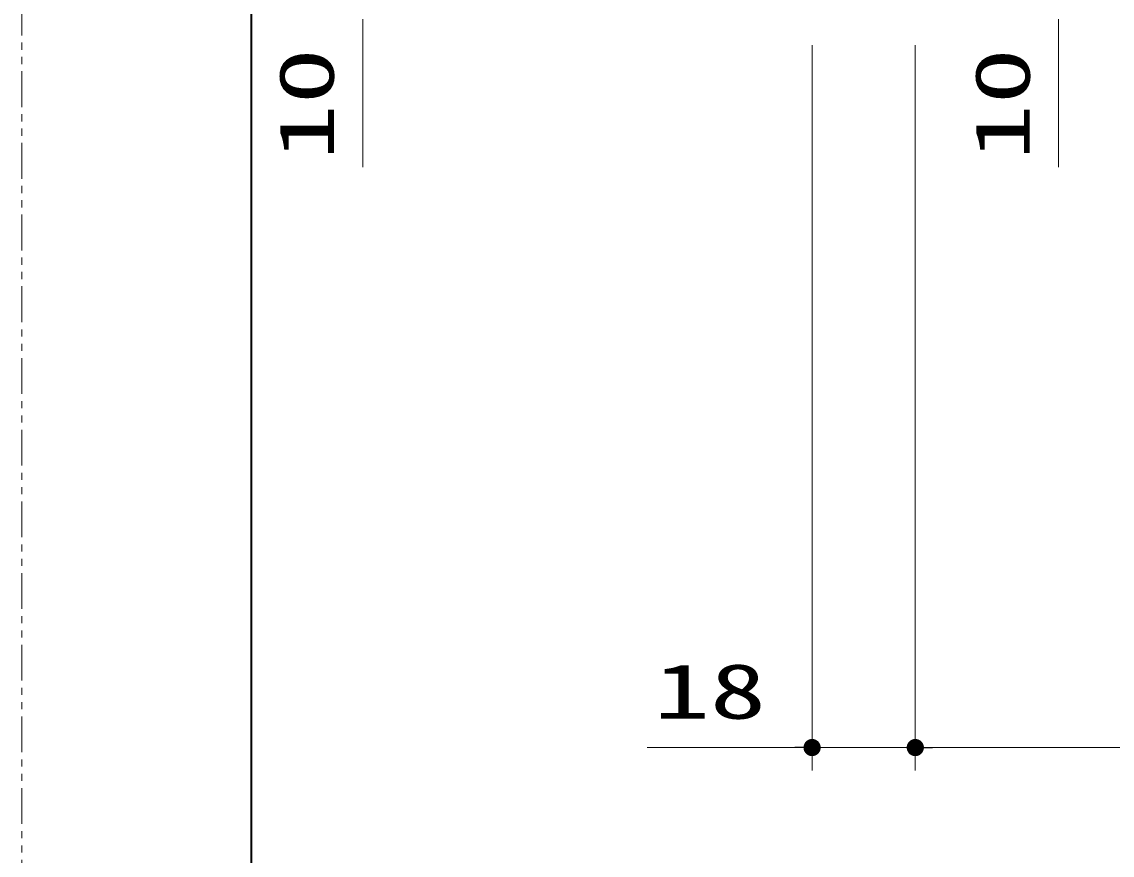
# Model space of a CAD drawing. Units: millimetres, scale not verified. Extents: x -1306 to 1306, y -607 to 607.
# Drawn here: x -1293 to -1102.8, y -462 to -316.6 of the extents above; entities that cross this region are included whole.
import ezdxf
from ezdxf.enums import TextEntityAlignment as Align

# ---------------------------------------------------------------- set-up
doc = ezdxf.new("R2010")
doc.units = ezdxf.units.MM
doc.header["$LTSCALE"] = 5
doc.header["$PDMODE"] = 32
doc.header["$PDSIZE"] = 2.5
doc.linetypes.add('USER2', pattern=[2.5, 1.25, -0.25, 0.25, -0.25, 0.25, -0.25])
for name, color, linetype, lineweight in [('0-5_寸法線', 3, 'Continuous', 13), ('0-6_0', 3, 'Continuous', 25), ('0-7_DEFPOINTS', 7, 'Continuous', 5), ('0-A_陰線', 1, 'USER2', 9), ('0-C_図面枠', 7, 'Continuous', 35)]:
    doc.layers.add(name, color=color, linetype=linetype, lineweight=lineweight)
doc.styles.add('ＭＳ ゴシック', font='')
doc.styles.get('ＭＳ ゴシック').set_extended_font_data('MS Gothic')

# ---------------------------------------------------------------- blocks, each defined once
blk = doc.blocks.new('_DOT')
at = {"layer": '0-6_0'}
blk.add_line((-2.5, 0), (-5, 0), dxfattribs=at)
for points in [[(0, 0), (-2.5, 0), (-2.48, 0.313)], [(0, 0), (-2.48, -0.313), (-2.5, 0)], [(0, 0), (-2.48, 0.313), (-2.421, 0.622)], [(0, 0), (-2.421, -0.622), (-2.48, -0.313)], [(0, 0), (-2.421, 0.622), (-2.324, 0.92)], [(0, 0), (-2.324, -0.92), (-2.421, -0.622)], [(0, 0), (-2.324, 0.92), (-2.191, 1.204)], [(0, 0), (-2.191, -1.204), (-2.324, -0.92)], [(0, 0), (-2.191, 1.204), (-2.023, 1.469)], [(0, 0), (-2.023, -1.469), (-2.191, -1.204)], [(0, 0), (-2.023, 1.469), (-1.822, 1.711)], [(0, 0), (-1.822, -1.711), (-2.023, -1.469)], [(0, 0), (-1.822, 1.711), (-1.594, 1.926)], [(0, 0), (-1.594, -1.926), (-1.822, -1.711)], [(0, 0), (-1.594, 1.926), (-1.34, 2.111)], [(0, 0), (-1.34, -2.111), (-1.594, -1.926)], [(0, 0), (-1.34, 2.111), (-1.064, 2.262)], [(0, 0), (-1.064, -2.262), (-1.34, -2.111)], [(0, 0), (-1.064, 2.262), (-0.773, 2.378)], [(0, 0), (-0.773, -2.378), (-1.064, -2.262)], [(0, 0), (-0.773, 2.378), (-0.468, 2.456)], [(0, 0), (-0.468, -2.456), (-0.773, -2.378)], [(0, 0), (-0.468, 2.456), (-0.157, 2.495)], [(0, 0), (-0.157, -2.495), (-0.468, -2.456)], [(0, 0), (-0.157, 2.495), (0.157, 2.495)], [(0, 0), (0.157, -2.495), (-0.157, -2.495)], [(0, 0), (0.157, 2.495), (0.468, 2.456)], [(0, 0), (0.468, 2.456), (0.773, 2.378)], [(0, 0), (0.773, 2.378), (1.064, 2.262)], [(0, 0), (1.064, 2.262), (1.34, 2.111)], [(0, 0), (1.34, 2.111), (1.594, 1.926)], [(0, 0), (1.594, 1.926), (1.822, 1.711)], [(0, 0), (1.822, 1.711), (2.023, 1.469)], [(0, 0), (2.023, 1.469), (2.191, 1.204)], [(0, 0), (2.191, 1.204), (2.324, 0.92)], [(0, 0), (2.324, 0.92), (2.421, 0.622)], [(0, 0), (2.421, 0.622), (2.48, 0.313)], [(0, 0), (2.48, 0.313), (2.5, 0)], [(0, 0), (0.468, -2.456), (0.157, -2.495)], [(0, 0), (0.773, -2.378), (0.468, -2.456)], [(0, 0), (1.064, -2.262), (0.773, -2.378)], [(0, 0), (1.34, -2.111), (1.064, -2.262)], [(0, 0), (1.594, -1.926), (1.34, -2.111)], [(0, 0), (1.822, -1.711), (1.594, -1.926)], [(0, 0), (2.023, -1.469), (1.822, -1.711)], [(0, 0), (2.191, -1.204), (2.023, -1.469)], [(0, 0), (2.324, -0.92), (2.191, -1.204)], [(0, 0), (2.421, -0.622), (2.324, -0.92)], [(0, 0), (2.48, -0.313), (2.421, -0.622)], [(0, 0), (2.5, 0), (2.48, -0.313)]]:
    blk.add_solid(points, dxfattribs=at)

msp = doc.modelspace()

# ---------------------------------------------------------------- linework, layer by layer
at = {"layer": '0-5_寸法線'}
for p, q in [((-1233.507, -316.182), (-1233.507, -341.944)), ((-1112.117, -316.182), (-1112.117, -341.944)), ((-1155.117, -320.682), (-1155.117, -447.182)), ((-1137.117, -320.682), (-1137.117, -447.182)), ((-1137.117, -320.682), (-1137.117, -447.182)), ((-1158.117, -443.182), (-1183.879, -443.182)), ((-1137.117, -443.182), (-1155.117, -443.182)), ((-1134.117, -443.182), (-704.745, -443.182)), ((-1134.117, -443.182), (-1131.117, -443.182))]:
    msp.add_line(p, q, dxfattribs=at)
at = {"layer": '0-7_DEFPOINTS'}
msp.add_point((-1155.117, -443.182), dxfattribs=at)
at = {"layer": '0-A_陰線', "color": 4}
msp.add_line((-1292.964, -594), (-1292.964, 594), dxfattribs=at)
at = {"layer": '0-C_図面枠'}
msp.add_lwpolyline([(-1252.964, -554), (347.036, -554), (347.036, 554), (-1252.964, 554)], close=True, dxfattribs=at)

# ---------------------------------------------------------------- block references
at = {"layer": '0-5_寸法線', "xscale": 0.6, "yscale": 0.6}
msp.add_blockref('_DOT', (-1155.117, -443.182), dxfattribs=at)
at = {"layer": '0-5_寸法線', "xscale": 0.6, "yscale": 0.6, "rotation": 180}
msp.add_blockref('_DOT', (-1137.117, -443.182), dxfattribs=at)
msp.add_blockref('_DOT', (-1137.117, -443.182), dxfattribs=at)

# ---------------------------------------------------------------- texts
at = {"layer": '0-5_寸法線', "style": 'ＭＳ ゴシック', "width": 1.5}
for p in [(-1235.657, -340.801), (-1114.267, -340.801)]:
    msp.add_text('10', height=9.604, rotation=90, dxfattribs=at).set_placement(p, align=Align.BOTTOM_LEFT)
msp.add_text('18', height=9.604, dxfattribs=at).set_placement((-1182.736, -441.032), align=Align.BOTTOM_LEFT)

doc.saveas('drawing.dxf')
